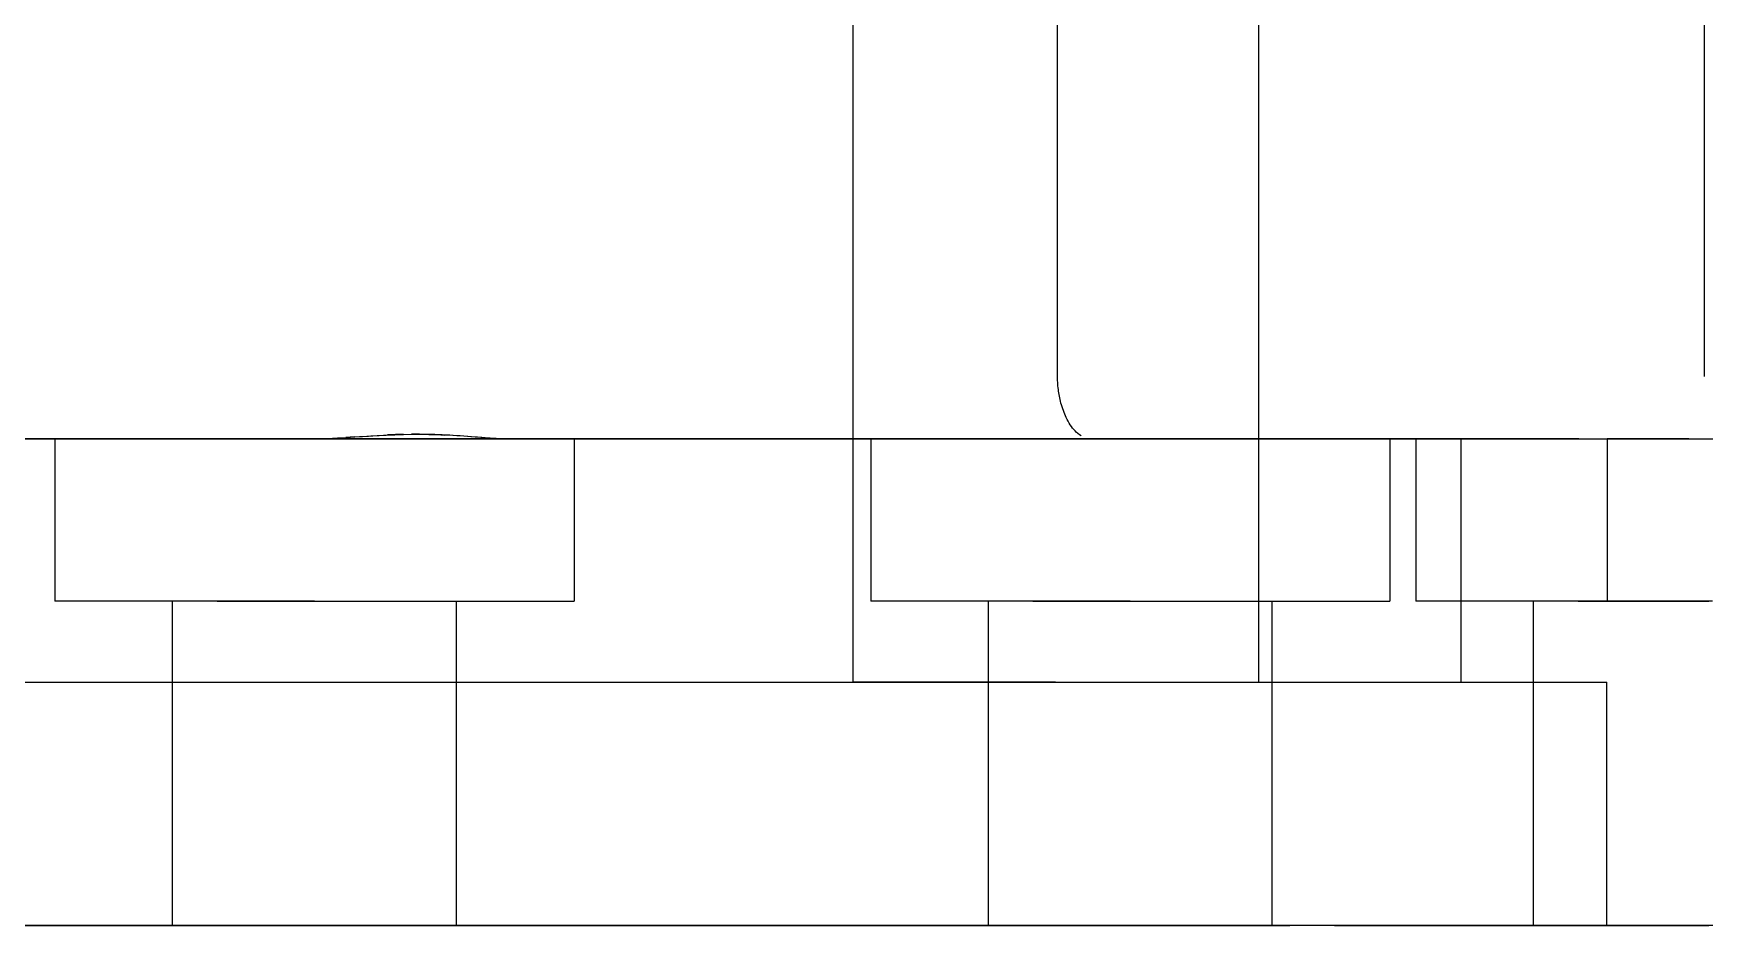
# Model space of a CAD drawing. Header units: millimetres. Extents: x -65 to 206, y -204 to 46.
# Drawn here: x 168.4 to 189, y -150 to -139 of the extents above; entities that cross this region are included whole.
import ezdxf

# ---------------------------------------------------------------- set-up
doc = ezdxf.new("R2010")
doc.units = ezdxf.units.MM
doc.layers.add('SIDE_YZ', color=7, linetype='Continuous')

msp = doc.modelspace()

# ---------------------------------------------------------------- linework, layer by layer
at = {"layer": 'SIDE_YZ'}
for p, q in [((178.5, -128), (178.5, -147)), ((183.5, -128), (183.5, -147)), ((189, -143.2), (189, -128)), ((181.022, -143.2), (181.022, -136)), ((181.022, -143.218), (181.022, -143.2)), ((181.023, -143.237), (181.022, -143.218)), ((181.023, -143.259), (181.023, -143.237)), ((181.024, -143.281), (181.023, -143.259)), ((181.026, -143.303), (181.024, -143.281)), ((181.027, -143.324), (181.026, -143.303)), ((181.029, -143.346), (181.027, -143.324)), ((181.032, -143.368), (181.029, -143.346)), ((181.034, -143.389), (181.032, -143.368)), ((181.037, -143.411), (181.034, -143.389)), ((189, -143.231), (189, -143.2)), ((181.04, -143.432), (181.037, -143.411)), ((181.044, -143.453), (181.04, -143.432)), ((181.048, -143.474), (181.044, -143.453)), ((181.052, -143.494), (181.048, -143.474)), ((181.056, -143.515), (181.052, -143.494)), ((181.061, -143.535), (181.056, -143.515)), ((181.066, -143.557), (181.061, -143.535)), ((181.073, -143.581), (181.066, -143.557)), ((181.08, -143.605), (181.073, -143.581)), ((181.087, -143.628), (181.08, -143.605)), ((181.095, -143.651), (181.087, -143.628)), ((181.104, -143.673), (181.095, -143.651)), ((181.112, -143.695), (181.104, -143.673)), ((181.121, -143.716), (181.112, -143.695)), ((181.131, -143.736), (181.121, -143.716)), ((181.142, -143.759), (181.131, -143.736)), ((181.154, -143.782), (181.142, -143.759)), ((181.167, -143.805), (181.154, -143.782)), ((129, -144), (191, -144)), ((172.912, -144), (165.265, -144)), ((165.265, -144), (171.768, -144)), ((168.133, -144), (169.108, -144)), ((168.667, -144), (168.663, -144)), ((168.663, -144), (168.664, -144)), ((168.663, -144), (168.664, -146)), ((168.67, -144), (168.664, -144)), ((168.664, -144), (168.664, -144)), ((168.664, -144), (168.668, -144)), ((168.664, -144), (168.671, -144)), ((168.664, -144), (168.664, -146)), ((168.676, -144), (168.667, -144)), ((168.668, -144), (168.678, -144)), ((168.681, -144), (168.67, -144)), ((168.671, -144), (168.682, -144)), ((168.691, -144), (168.676, -144)), ((168.678, -144), (168.692, -144)), ((168.697, -144), (168.681, -144)), ((168.682, -144), (168.698, -144)), ((168.71, -144), (168.691, -144)), ((168.692, -144), (168.712, -144)), ((168.718, -144), (168.697, -144)), ((168.698, -144), (168.719, -144)), ((168.734, -144), (168.71, -144)), ((168.736, -144), (168.712, -144)), ((168.743, -144), (168.718, -144)), ((168.719, -144), (168.746, -144)), ((168.763, -144), (168.734, -144)), ((168.736, -144), (168.766, -144)), ((168.774, -144), (168.743, -144)), ((168.746, -144), (168.777, -144)), ((168.797, -144), (168.763, -144)), ((168.766, -144), (168.801, -144)), ((168.81, -144), (168.774, -144)), ((168.777, -144), (168.813, -144)), ((168.836, -144), (168.797, -144)), ((168.801, -144), (168.84, -144)), ((168.851, -144), (168.81, -144)), ((168.813, -144), (168.854, -144)), ((168.879, -144), (168.836, -144)), ((168.84, -144), (168.884, -144)), ((168.896, -144), (168.851, -144)), ((168.854, -144), (168.899, -144)), ((168.928, -144), (168.879, -144)), ((168.884, -144), (168.933, -144)), ((168.946, -144), (168.896, -144)), ((168.899, -144), (168.95, -144)), ((168.981, -144), (168.928, -144)), ((168.987, -144), (168.933, -144)), ((169.001, -144), (168.946, -144)), ((168.95, -144), (169.005, -144)), ((169.039, -144), (168.981, -144)), ((169.045, -144), (168.987, -144)), ((169.061, -144), (169.001, -144)), ((169.005, -144), (169.064, -144)), ((169.101, -144), (169.039, -144)), ((169.108, -144), (169.045, -144)), ((169.124, -144), (169.061, -144)), ((169.064, -144), (169.128, -144)), ((169.167, -144), (169.101, -144)), ((169.108, -144), (169.175, -144)), ((169.108, -144), (170.069, -144)), ((169.193, -144), (169.124, -144)), ((169.196, -144), (169.128, -144)), ((169.238, -144), (169.167, -144)), ((169.175, -144), (169.246, -144)), ((169.265, -144), (169.193, -144)), ((169.196, -144), (169.269, -144)), ((169.313, -144), (169.238, -144)), ((169.322, -144), (169.246, -144)), ((169.342, -144), (169.265, -144)), ((169.269, -144), (169.345, -144)), ((169.392, -144), (169.313, -144)), ((169.402, -144), (169.322, -144)), ((169.422, -144), (169.342, -144)), ((169.345, -144), (169.426, -144)), ((169.474, -144), (169.392, -144)), ((169.485, -144), (169.402, -144)), ((169.507, -144), (169.422, -144)), ((169.426, -144), (169.51, -144)), ((169.561, -144), (169.474, -144)), ((169.572, -144), (169.485, -144)), ((169.595, -144), (169.507, -144)), ((169.51, -144), (169.599, -144)), ((169.651, -144), (169.561, -144)), ((169.663, -144), (169.572, -144)), ((169.687, -144), (169.595, -144)), ((169.599, -144), (169.69, -144)), ((169.651, -144), (169.745, -144)), ((169.663, -144), (169.758, -144)), ((169.687, -144), (169.782, -144)), ((169.69, -144), (169.786, -144)), ((169.745, -144), (169.842, -144)), ((169.856, -144), (169.758, -144)), ((169.782, -144), (169.881, -144)), ((169.786, -144), (169.884, -144)), ((169.842, -144), (169.943, -144)), ((169.957, -144), (169.856, -144)), ((169.881, -144), (169.982, -144)), ((169.884, -144), (169.986, -144)), ((169.943, -144), (170.046, -144)), ((170.061, -144), (169.957, -144)), ((169.982, -144), (170.087, -144)), ((169.986, -144), (170.09, -144)), ((170.046, -144), (170.152, -144)), ((170.167, -144), (170.061, -144)), ((170.069, -144), (171.014, -144)), ((170.087, -144), (170.195, -144)), ((170.09, -144), (170.198, -144)), ((170.152, -144), (170.261, -144)), ((170.277, -144), (170.167, -144)), ((170.195, -144), (170.305, -144)), ((170.198, -144), (170.308, -144)), ((170.261, -144), (170.373, -144)), ((170.389, -144), (170.277, -144)), ((170.305, -144), (170.418, -144)), ((170.308, -144), (170.42, -144)), ((170.373, -144), (170.487, -144)), ((170.389, -144), (170.504, -144)), ((170.418, -144), (170.533, -144)), ((170.42, -144), (170.535, -144)), ((170.487, -144), (170.603, -144)), ((170.62, -144), (170.504, -144)), ((170.533, -144), (170.65, -144)), ((170.535, -144), (170.652, -144)), ((170.603, -144), (170.721, -144)), ((170.739, -144), (170.62, -144)), ((170.65, -144), (170.769, -144)), ((170.652, -144), (170.771, -144)), ((170.721, -144), (170.841, -144)), ((170.859, -144), (170.739, -144)), ((170.769, -144), (170.89, -144)), ((170.771, -144), (170.892, -144)), ((170.841, -144), (170.962, -144)), ((170.981, -144), (170.859, -144)), ((170.89, -144), (171.012, -144)), ((170.892, -144), (171.014, -144)), ((170.962, -144), (171.085, -144)), ((171.105, -144), (170.981, -144)), ((171.012, -144), (171.136, -144)), ((171.014, -144), (171.942, -144)), ((171.014, -144), (171.137, -144)), ((171.085, -144), (171.209, -144)), ((171.105, -144), (171.229, -144)), ((171.136, -144), (171.261, -144)), ((171.137, -144), (171.262, -144)), ((171.209, -144), (171.334, -144)), ((171.355, -144), (171.229, -144)), ((171.261, -144), (171.386, -144)), ((171.262, -144), (171.387, -144)), ((171.334, -144), (171.46, -144)), ((171.481, -144), (171.355, -144)), ((171.386, -144), (171.513, -144)), ((171.387, -144), (171.514, -144)), ((171.46, -144), (171.587, -144)), ((171.608, -144), (171.481, -144)), ((171.513, -144), (171.64, -144)), ((171.514, -144), (171.64, -144)), ((171.587, -144), (171.714, -144)), ((171.736, -144), (171.608, -144)), ((171.64, -144), (171.768, -144)), ((171.64, -144), (171.768, -144)), ((171.714, -144), (171.841, -144)), ((171.863, -144), (171.736, -144)), ((171.768, -144), (171.854, -143.999)), ((171.768, -144), (171.863, -143.999)), ((171.841, -144), (171.969, -144)), ((171.854, -143.999), (171.94, -143.997)), ((171.863, -143.999), (171.974, -143.996)), ((171.863, -144), (171.99, -144)), ((171.94, -143.997), (172.043, -143.993)), ((171.942, -144), (172.85, -144)), ((171.969, -144), (172.096, -144)), ((171.974, -143.996), (172.085, -143.991)), ((172.117, -144), (171.99, -144)), ((172.043, -143.993), (172.147, -143.988)), ((172.085, -143.991), (172.196, -143.985)), ((172.096, -144), (172.223, -144)), ((172.243, -144), (172.117, -144)), ((172.147, -143.988), (172.25, -143.982)), ((172.196, -143.985), (172.307, -143.978)), ((172.223, -144), (172.349, -144)), ((172.369, -144), (172.243, -144)), ((172.353, -143.975), (172.25, -143.982)), ((172.307, -143.978), (172.417, -143.971)), ((172.349, -144), (172.474, -144)), ((172.353, -143.975), (172.456, -143.969)), ((172.494, -144), (172.369, -144)), ((172.417, -143.971), (172.527, -143.964)), ((172.456, -143.969), (172.558, -143.962)), ((172.474, -144), (172.599, -144)), ((172.618, -144), (172.494, -144)), ((172.527, -143.964), (172.637, -143.958)), ((172.558, -143.962), (172.66, -143.956)), ((172.599, -144), (172.722, -144)), ((172.741, -144), (172.618, -144)), ((172.637, -143.958), (172.746, -143.952)), ((172.66, -143.956), (172.762, -143.951)), ((172.722, -144), (172.844, -144)), ((172.741, -144), (172.862, -144)), ((172.746, -143.952), (172.853, -143.948)), ((172.862, -143.947), (172.762, -143.951)), ((172.844, -144), (172.965, -144)), ((172.85, -144), (173.739, -144)), ((172.853, -143.948), (172.96, -143.944)), ((172.962, -143.944), (172.862, -143.947)), ((172.982, -144), (172.862, -144)), ((173.056, -144), (172.912, -144)), ((172.96, -143.944), (173.066, -143.943)), ((172.962, -143.944), (173.06, -143.943)), ((172.965, -144), (173.083, -144)), ((173.1, -144), (172.982, -144)), ((173.213, -144), (173.056, -144)), ((173.157, -143.943), (173.06, -143.943)), ((173.066, -143.943), (173.17, -143.943)), ((173.083, -144), (173.2, -144)), ((173.216, -144), (173.1, -144)), ((173.253, -143.944), (173.157, -143.943)), ((173.17, -143.943), (173.272, -143.944)), ((173.2, -144), (173.315, -144)), ((173.382, -144), (173.213, -144)), ((173.33, -144), (173.216, -144)), ((173.347, -143.946), (173.253, -143.944)), ((173.272, -143.944), (173.372, -143.947)), ((173.315, -144), (173.427, -144)), ((173.33, -144), (173.442, -144)), ((173.439, -143.95), (173.347, -143.946)), ((173.372, -143.947), (173.471, -143.952)), ((173.563, -144), (173.382, -144)), ((173.427, -144), (173.537, -144)), ((173.53, -143.955), (173.439, -143.95)), ((173.551, -144), (173.442, -144)), ((173.567, -143.957), (173.471, -143.952)), ((173.618, -143.96), (173.53, -143.955)), ((173.537, -144), (173.644, -144)), ((173.658, -144), (173.551, -144)), ((173.756, -144), (173.563, -144)), ((173.661, -143.963), (173.567, -143.957)), ((173.705, -143.967), (173.618, -143.96)), ((173.644, -144), (173.749, -144)), ((173.761, -144), (173.658, -144)), ((173.753, -143.97), (173.661, -143.963)), ((173.789, -143.973), (173.705, -143.967)), ((173.739, -144), (174.606, -144)), ((173.749, -144), (173.85, -144)), ((173.842, -143.977), (173.753, -143.97)), ((173.96, -144), (173.756, -144)), ((173.862, -144), (173.761, -144)), ((173.871, -143.98), (173.789, -143.973)), ((173.928, -143.984), (173.842, -143.977)), ((173.85, -144), (173.948, -144)), ((173.862, -144), (173.96, -144)), ((173.951, -143.986), (173.871, -143.98)), ((174.011, -143.99), (173.928, -143.984)), ((173.948, -144), (174.043, -144)), ((174.028, -143.991), (173.951, -143.986)), ((174.175, -144), (173.96, -144)), ((174.054, -144), (173.96, -144)), ((174.092, -143.995), (174.011, -143.99)), ((174.103, -143.996), (174.028, -143.991)), ((174.043, -144), (174.135, -144)), ((174.054, -144), (174.145, -144)), ((174.17, -143.999), (174.092, -143.995)), ((174.175, -143.999), (174.103, -143.996)), ((174.135, -144), (174.223, -144)), ((174.232, -144), (174.145, -144)), ((174.208, -144), (174.17, -143.999)), ((174.245, -144), (174.175, -143.999)), ((174.402, -144), (174.175, -144)), ((174.245, -144), (174.208, -144)), ((174.223, -144), (174.307, -144)), ((174.316, -144), (174.232, -144)), ((181.442, -144), (174.245, -144)), ((174.245, -144), (174.328, -144)), ((174.328, -144), (174.245, -144)), ((174.307, -144), (174.387, -144)), ((174.395, -144), (174.316, -144)), ((174.328, -144), (174.407, -144)), ((174.408, -144), (174.328, -144)), ((174.387, -144), (174.463, -144)), ((174.471, -144), (174.395, -144)), ((174.638, -144), (174.402, -144)), ((174.407, -144), (174.482, -144)), ((174.483, -144), (174.408, -144)), ((174.463, -144), (174.536, -144)), ((174.542, -144), (174.471, -144)), ((174.482, -144), (174.553, -144)), ((174.554, -144), (174.483, -144)), ((174.536, -144), (174.603, -144)), ((174.61, -144), (174.542, -144)), ((174.553, -144), (174.62, -144)), ((174.621, -144), (174.554, -144)), ((174.603, -144), (174.667, -144)), ((174.606, -144), (175.449, -144)), ((174.673, -144), (174.61, -144)), ((174.62, -144), (174.682, -144)), ((174.683, -144), (174.621, -144)), ((174.638, -144), (174.885, -144)), ((174.667, -144), (174.726, -144)), ((174.731, -144), (174.673, -144)), ((174.682, -144), (174.74, -144)), ((174.741, -144), (174.683, -144)), ((174.726, -144), (174.781, -144)), ((174.785, -144), (174.731, -144)), ((174.74, -144), (174.793, -144)), ((174.795, -144), (174.741, -144)), ((174.781, -144), (174.831, -144)), ((174.835, -144), (174.785, -144)), ((174.793, -144), (174.842, -144)), ((174.843, -144), (174.795, -144)), ((174.831, -144), (174.876, -144)), ((174.835, -144), (174.88, -144)), ((174.842, -144), (174.886, -144)), ((174.887, -144), (174.843, -144)), ((174.876, -144), (174.917, -144)), ((174.88, -144), (174.92, -144)), ((174.885, -144), (175.142, -144)), ((174.886, -144), (174.925, -144)), ((174.927, -144), (174.887, -144)), ((174.917, -144), (174.952, -144)), ((174.92, -144), (174.955, -144)), ((174.925, -144), (174.96, -144)), ((174.927, -144), (174.961, -144)), ((174.952, -144), (174.983, -144)), ((174.985, -144), (174.955, -144)), ((174.96, -144), (174.989, -144)), ((174.99, -144), (174.961, -144)), ((174.983, -144), (175.009, -144)), ((175.011, -144), (174.985, -144)), ((174.989, -144), (175.014, -144)), ((175.015, -144), (174.99, -144)), ((175.009, -144), (175.03, -144)), ((175.031, -144), (175.011, -144)), ((175.014, -144), (175.034, -144)), ((175.034, -144), (175.015, -144)), ((175.03, -144), (175.046, -144)), ((175.046, -144), (175.031, -144)), ((175.034, -144), (175.048, -144)), ((175.049, -144), (175.034, -144)), ((175.057, -144), (175.046, -144)), ((175.046, -144), (175.056, -144)), ((175.048, -144), (175.058, -144)), ((175.058, -144), (175.049, -144)), ((175.056, -144), (175.062, -144)), ((175.062, -144), (175.057, -144)), ((175.058, -144), (175.063, -144)), ((175.063, -144), (175.058, -144)), ((175.063, -144), (175.062, -144)), ((175.062, -144), (175.063, -144)), ((175.063, -144), (175.063, -146)), ((175.063, -144), (175.063, -146)), ((175.142, -144), (175.407, -144)), ((175.407, -144), (175.682, -144)), ((175.449, -144), (176.268, -144)), ((175.682, -144), (175.965, -144)), ((175.965, -144), (176.256, -144)), ((176.256, -144), (176.554, -144)), ((176.268, -144), (177.062, -144)), ((176.554, -144), (176.86, -144)), ((176.86, -144), (177.172, -144)), ((177.062, -144), (177.828, -144)), ((177.172, -144), (177.49, -144)), ((177.49, -144), (177.813, -144)), ((177.813, -144), (178.142, -144)), ((177.828, -144), (178.567, -144)), ((178.142, -144), (178.475, -144)), ((178.475, -144), (178.812, -144)), ((178.567, -144), (179.276, -144)), ((178.726, -144), (178.721, -144)), ((178.721, -144), (178.721, -146)), ((178.736, -144), (178.726, -144)), ((178.751, -144), (178.736, -144)), ((178.771, -144), (178.751, -144)), ((178.797, -144), (178.771, -144)), ((178.827, -144), (178.797, -144)), ((178.812, -144), (179.153, -144)), ((178.862, -144), (178.827, -144)), ((178.901, -144), (178.862, -144)), ((178.946, -144), (178.901, -144)), ((178.995, -144), (178.946, -144)), ((179.049, -144), (178.995, -144)), ((179.108, -144), (179.049, -144)), ((179.17, -144), (179.108, -144)), ((179.153, -144), (179.496, -144)), ((179.238, -144), (179.17, -144)), ((179.309, -144), (179.238, -144)), ((179.276, -144), (179.954, -144)), ((179.385, -144), (179.309, -144)), ((179.464, -144), (179.385, -144)), ((179.548, -144), (179.464, -144)), ((179.496, -144), (179.842, -144)), ((179.635, -144), (179.548, -144)), ((179.635, -144), (179.726, -144)), ((179.726, -144), (179.82, -144)), ((179.82, -144), (179.918, -144)), ((179.842, -144), (180.19, -144)), ((179.918, -144), (180.019, -144)), ((179.954, -144), (180.601, -144)), ((180.019, -144), (180.123, -144)), ((180.123, -144), (180.229, -144)), ((180.539, -144), (180.19, -144)), ((180.229, -144), (180.339, -144)), ((180.339, -144), (180.451, -144)), ((180.451, -144), (180.565, -144)), ((180.889, -144), (180.539, -144)), ((180.565, -144), (180.681, -144)), ((180.601, -144), (181.215, -144)), ((180.681, -144), (180.799, -144)), ((180.799, -144), (180.919, -144)), ((181.238, -144), (180.889, -144)), ((180.919, -144), (181.041, -144)), ((181.041, -144), (181.164, -144)), ((181.164, -144), (181.288, -144)), ((181.181, -143.826), (181.167, -143.805)), ((181.195, -143.846), (181.181, -143.826)), ((181.209, -143.866), (181.195, -143.846)), ((181.224, -143.884), (181.209, -143.866)), ((181.215, -144), (181.796, -144)), ((181.239, -143.901), (181.224, -143.884)), ((181.588, -144), (181.238, -144)), ((181.255, -143.916), (181.239, -143.901)), ((181.273, -143.932), (181.255, -143.916)), ((181.293, -143.948), (181.273, -143.932)), ((181.288, -144), (181.413, -144)), ((181.314, -143.962), (181.293, -143.948)), ((181.413, -144), (181.539, -144)), ((181.442, -144), (189.088, -144)), ((181.539, -144), (181.666, -144)), ((181.937, -144), (181.588, -144)), ((181.666, -144), (181.793, -144)), ((181.793, -144), (181.92, -144)), ((181.796, -144), (182.342, -144)), ((181.92, -144), (182.048, -144)), ((182.284, -144), (181.937, -144)), ((182.048, -144), (182.175, -144)), ((182.175, -144), (182.301, -144)), ((182.629, -144), (182.284, -144)), ((182.301, -144), (182.427, -144)), ((182.342, -144), (182.853, -144)), ((182.427, -144), (182.552, -144)), ((182.552, -144), (182.677, -144)), ((182.971, -144), (182.629, -144)), ((182.677, -144), (182.8, -144)), ((182.8, -144), (182.921, -144)), ((182.853, -144), (183.328, -144)), ((182.921, -144), (183.041, -144)), ((183.311, -144), (182.971, -144)), ((183.041, -144), (183.16, -144)), ((183.16, -144), (183.276, -144)), ((183.276, -144), (183.39, -144)), ((183.647, -144), (183.311, -144)), ((183.328, -144), (183.766, -144)), ((183.39, -144), (183.502, -144)), ((183.502, -144), (183.611, -144)), ((183.611, -144), (183.718, -144)), ((183.978, -144), (183.647, -144)), ((183.718, -144), (183.822, -144)), ((183.766, -144), (184.167, -144)), ((183.822, -144), (183.923, -144)), ((183.923, -144), (184.02, -144)), ((184.305, -144), (183.978, -144)), ((184.02, -144), (184.115, -144)), ((184.115, -144), (184.205, -144)), ((184.167, -144), (184.529, -144)), ((184.205, -144), (184.293, -144)), ((184.293, -144), (184.376, -144)), ((184.627, -144), (184.305, -144)), ((184.376, -144), (184.456, -144)), ((184.456, -144), (184.531, -144)), ((184.529, -144), (184.852, -144)), ((184.531, -144), (184.603, -144)), ((184.603, -144), (184.67, -144)), ((184.943, -144), (184.627, -144)), ((184.67, -144), (184.733, -144)), ((184.733, -144), (184.791, -144)), ((184.791, -144), (184.845, -144)), ((184.845, -144), (184.895, -144)), ((184.852, -144), (185.136, -144)), ((184.895, -144), (184.939, -144)), ((184.939, -144), (184.979, -144)), ((185.252, -144), (184.943, -144)), ((184.979, -144), (185.014, -144)), ((185.014, -144), (185.044, -144)), ((185.044, -144), (185.069, -144)), ((185.069, -144), (185.089, -144)), ((185.089, -144), (185.105, -144)), ((185.105, -144), (185.115, -144)), ((185.115, -144), (185.12, -144)), ((185.12, -144), (185.12, -146)), ((185.136, -144), (185.381, -144)), ((185.555, -144), (185.252, -144)), ((185.381, -144), (185.585, -144)), ((185.446, -144), (185.441, -144)), ((185.441, -144), (185.441, -146)), ((185.456, -144), (185.446, -144)), ((185.471, -144), (185.456, -144)), ((185.491, -144), (185.471, -144)), ((185.517, -144), (185.491, -144)), ((185.547, -144), (185.517, -144)), ((185.582, -144), (185.547, -144)), ((185.851, -144), (185.555, -144)), ((185.621, -144), (185.582, -144)), ((185.585, -144), (185.749, -144)), ((185.666, -144), (185.621, -144)), ((185.715, -144), (185.666, -144)), ((185.769, -144), (185.715, -144)), ((185.749, -144), (185.872, -144)), ((185.828, -144), (185.769, -144)), ((185.89, -144), (185.828, -144)), ((186.139, -144), (185.851, -144)), ((185.872, -144), (185.954, -144)), ((185.958, -144), (185.89, -144)), ((185.954, -144), (185.995, -144)), ((186.029, -144), (185.958, -144)), ((185.995, -144), (185.995, -147)), ((186.105, -144), (186.029, -144)), ((186.184, -144), (186.105, -144)), ((186.419, -144), (186.139, -144)), ((186.268, -144), (186.184, -144)), ((186.355, -144), (186.268, -144)), ((186.355, -144), (186.446, -144)), ((186.69, -144), (186.419, -144)), ((186.446, -144), (186.54, -144)), ((186.54, -144), (186.638, -144)), ((186.638, -144), (186.739, -144)), ((186.953, -144), (186.69, -144)), ((186.739, -144), (186.843, -144)), ((186.843, -144), (186.949, -144)), ((186.949, -144), (187.059, -144)), ((187.206, -144), (186.953, -144)), ((187.059, -144), (187.171, -144)), ((187.171, -144), (187.285, -144)), ((187.449, -144), (187.206, -144)), ((187.285, -144), (187.401, -144)), ((187.401, -144), (187.519, -144)), ((187.449, -144), (187.682, -144)), ((187.519, -144), (187.639, -144)), ((187.639, -144), (187.761, -144)), ((187.682, -144), (187.904, -144)), ((187.761, -144), (187.884, -144)), ((187.806, -144), (187.801, -144)), ((187.801, -144), (187.801, -146)), ((187.816, -144), (187.806, -144)), ((187.831, -144), (187.816, -144)), ((187.851, -144), (187.831, -144)), ((187.876, -144), (187.851, -144)), ((187.906, -144), (187.876, -144)), ((187.884, -144), (188.008, -144)), ((187.904, -144), (188.116, -144)), ((187.941, -144), (187.906, -144)), ((187.981, -144), (187.941, -144)), ((188.026, -144), (187.981, -144)), ((188.008, -144), (188.133, -144)), ((188.075, -144), (188.026, -144)), ((188.129, -144), (188.075, -144)), ((188.116, -144), (188.316, -144)), ((188.187, -144), (188.129, -144)), ((188.133, -144), (188.259, -144)), ((188.25, -144), (188.187, -144)), ((188.317, -144), (188.25, -144)), ((188.259, -144), (188.386, -144)), ((188.316, -144), (188.504, -144)), ((188.389, -144), (188.317, -144)), ((188.386, -144), (188.513, -144)), ((188.465, -144), (188.389, -144)), ((188.544, -144), (188.465, -144)), ((188.504, -144), (188.681, -144)), ((188.513, -144), (188.64, -144)), ((188.628, -144), (188.544, -144)), ((188.715, -144), (188.628, -144)), ((188.64, -144), (188.767, -144)), ((188.681, -144), (188.846, -144)), ((188.806, -144), (188.715, -144)), ((188.767, -144), (188.895, -144)), ((188.806, -144), (188.9, -144)), ((188.846, -144), (188.998, -144)), ((188.895, -144), (189.021, -144)), ((188.9, -144), (188.998, -144)), ((188.998, -144), (189.138, -144)), ((188.998, -144), (189.099, -144)), ((168.669, -146), (168.664, -146)), ((168.679, -146), (168.669, -146)), ((168.694, -146), (168.679, -146)), ((168.714, -146), (168.694, -146)), ((168.739, -146), (168.714, -146)), ((168.769, -146), (168.739, -146)), ((168.804, -146), (168.769, -146)), ((168.844, -146), (168.804, -146)), ((168.889, -146), (168.844, -146)), ((168.938, -146), (168.889, -146)), ((168.992, -146), (168.938, -146)), ((169.05, -146), (168.992, -146)), ((169.113, -146), (169.05, -146)), ((169.181, -146), (169.113, -146)), ((169.252, -146), (169.181, -146)), ((169.328, -146), (169.252, -146)), ((169.407, -146), (169.328, -146)), ((169.491, -146), (169.407, -146)), ((169.578, -146), (169.491, -146)), ((169.669, -146), (169.578, -146)), ((169.763, -146), (169.669, -146)), ((169.861, -146), (169.763, -146)), ((169.962, -146), (169.861, -146)), ((170.066, -146), (169.962, -146)), ((170.172, -146), (170.066, -146)), ((170.114, -150), (170.114, -146)), ((170.116, -146), (170.114, -146)), ((170.122, -146), (170.116, -146)), ((170.13, -146), (170.122, -146)), ((170.141, -146), (170.13, -146)), ((170.155, -146), (170.141, -146)), ((170.171, -146), (170.155, -146)), ((170.19, -146), (170.171, -146)), ((170.282, -146), (170.172, -146)), ((170.212, -146), (170.19, -146)), ((170.237, -146), (170.212, -146)), ((170.264, -146), (170.237, -146)), ((170.293, -146), (170.264, -146)), ((170.393, -146), (170.282, -146)), ((170.325, -146), (170.293, -146)), ((170.359, -146), (170.325, -146)), ((170.396, -146), (170.359, -146)), ((170.508, -146), (170.393, -146)), ((170.435, -146), (170.396, -146)), ((170.477, -146), (170.435, -146)), ((170.52, -146), (170.477, -146)), ((170.624, -146), (170.508, -146)), ((170.566, -146), (170.52, -146)), ((170.614, -146), (170.566, -146)), ((170.663, -146), (170.614, -146)), ((170.742, -146), (170.624, -146)), ((170.663, -146), (170.715, -146)), ((170.715, -146), (170.768, -146)), ((170.862, -146), (170.742, -146)), ((170.768, -146), (170.823, -146)), ((170.823, -146), (170.88, -146)), ((170.984, -146), (170.862, -146)), ((170.88, -146), (170.938, -146)), ((170.938, -146), (170.998, -146)), ((171.107, -146), (170.984, -146)), ((170.998, -146), (171.059, -146)), ((171.059, -146), (171.122, -146)), ((171.231, -146), (171.107, -146)), ((171.122, -146), (171.185, -146)), ((171.185, -146), (171.25, -146)), ((171.356, -146), (171.231, -146)), ((171.25, -146), (171.316, -146)), ((171.316, -146), (171.382, -146)), ((171.482, -146), (171.356, -146)), ((171.382, -146), (171.45, -146)), ((171.45, -146), (171.518, -146)), ((171.609, -146), (171.482, -146)), ((171.518, -146), (171.586, -146)), ((171.586, -146), (171.655, -146)), ((171.736, -146), (171.609, -146)), ((171.655, -146), (171.724, -146)), ((171.724, -146), (171.794, -146)), ((171.863, -146), (171.736, -146)), ((171.794, -146), (171.863, -146)), ((171.863, -146), (171.99, -146)), ((171.863, -146), (171.933, -146)), ((171.933, -146), (172.002, -146)), ((171.99, -146), (172.117, -146)), ((172.002, -146), (172.071, -146)), ((172.071, -146), (172.14, -146)), ((172.117, -146), (172.244, -146)), ((172.14, -146), (172.209, -146)), ((172.209, -146), (172.277, -146)), ((172.244, -146), (172.37, -146)), ((172.277, -146), (172.344, -146)), ((172.344, -146), (172.411, -146)), ((172.37, -146), (172.495, -146)), ((172.411, -146), (172.476, -146)), ((172.476, -146), (172.541, -146)), ((172.495, -146), (172.619, -146)), ((172.541, -146), (172.605, -146)), ((172.605, -146), (172.667, -146)), ((172.619, -146), (172.743, -146)), ((172.667, -146), (172.728, -146)), ((172.728, -146), (172.788, -146)), ((172.743, -146), (172.864, -146)), ((172.788, -146), (172.846, -146)), ((172.846, -146), (172.903, -146)), ((172.864, -146), (172.984, -146)), ((172.903, -146), (172.958, -146)), ((172.958, -146), (173.012, -146)), ((172.984, -146), (173.102, -146)), ((173.012, -146), (173.063, -146)), ((173.063, -146), (173.113, -146)), ((173.102, -146), (173.219, -146)), ((173.113, -146), (173.161, -146)), ((173.161, -146), (173.206, -146)), ((173.206, -146), (173.25, -146)), ((173.219, -146), (173.333, -146)), ((173.25, -146), (173.291, -146)), ((173.291, -146), (173.33, -146)), ((173.33, -146), (173.367, -146)), ((173.333, -146), (173.445, -146)), ((173.367, -146), (173.401, -146)), ((173.401, -146), (173.433, -146)), ((173.433, -146), (173.463, -146)), ((173.445, -146), (173.554, -146)), ((173.463, -146), (173.49, -146)), ((173.49, -146), (173.514, -146)), ((173.514, -146), (173.536, -146)), ((173.536, -146), (173.555, -146)), ((173.554, -146), (173.661, -146)), ((173.555, -146), (173.571, -146)), ((173.571, -146), (173.585, -146)), ((173.585, -146), (173.596, -146)), ((173.596, -146), (173.605, -146)), ((173.605, -146), (173.61, -146)), ((173.61, -146), (173.613, -146)), ((173.613, -150), (173.613, -146)), ((173.661, -146), (173.765, -146)), ((173.765, -146), (173.865, -146)), ((173.865, -146), (173.963, -146)), ((173.963, -146), (174.057, -146)), ((174.057, -146), (174.148, -146)), ((174.148, -146), (174.236, -146)), ((174.236, -146), (174.319, -146)), ((174.319, -146), (174.399, -146)), ((174.399, -146), (174.474, -146)), ((174.474, -146), (174.546, -146)), ((174.546, -146), (174.613, -146)), ((174.613, -146), (174.676, -146)), ((174.676, -146), (174.734, -146)), ((174.734, -146), (174.788, -146)), ((174.788, -146), (174.838, -146)), ((174.838, -146), (174.882, -146)), ((174.882, -146), (174.922, -146)), ((174.922, -146), (174.957, -146)), ((174.957, -146), (174.987, -146)), ((174.987, -146), (175.012, -146)), ((175.012, -146), (175.032, -146)), ((175.032, -146), (175.047, -146)), ((175.047, -146), (175.057, -146)), ((175.057, -146), (175.063, -146)), ((178.726, -146), (178.721, -146)), ((178.736, -146), (178.726, -146)), ((178.751, -146), (178.736, -146)), ((178.771, -146), (178.751, -146)), ((178.797, -146), (178.771, -146)), ((178.827, -146), (178.797, -146)), ((178.862, -146), (178.827, -146)), ((178.901, -146), (178.862, -146)), ((178.946, -146), (178.901, -146)), ((178.995, -146), (178.946, -146)), ((179.049, -146), (178.995, -146)), ((179.108, -146), (179.049, -146)), ((179.17, -146), (179.108, -146)), ((179.238, -146), (179.17, -146)), ((179.309, -146), (179.238, -146)), ((179.385, -146), (179.309, -146)), ((179.464, -146), (179.385, -146)), ((179.548, -146), (179.464, -146)), ((179.635, -146), (179.548, -146)), ((179.726, -146), (179.635, -146)), ((179.82, -146), (179.726, -146)), ((179.918, -146), (179.82, -146)), ((180.019, -146), (179.918, -146)), ((180.123, -146), (180.019, -146)), ((180.229, -146), (180.123, -146)), ((180.171, -150), (180.171, -146)), ((180.173, -146), (180.171, -146)), ((180.179, -146), (180.173, -146)), ((180.187, -146), (180.179, -146)), ((180.198, -146), (180.187, -146)), ((180.212, -146), (180.198, -146)), ((180.228, -146), (180.212, -146)), ((180.248, -146), (180.228, -146)), ((180.339, -146), (180.229, -146)), ((180.269, -146), (180.248, -146)), ((180.294, -146), (180.269, -146)), ((180.321, -146), (180.294, -146)), ((180.35, -146), (180.321, -146)), ((180.451, -146), (180.339, -146)), ((180.382, -146), (180.35, -146)), ((180.416, -146), (180.382, -146)), ((180.453, -146), (180.416, -146)), ((180.565, -146), (180.451, -146)), ((180.492, -146), (180.453, -146)), ((180.534, -146), (180.492, -146)), ((180.577, -146), (180.534, -146)), ((180.681, -146), (180.565, -146)), ((180.623, -146), (180.577, -146)), ((180.671, -146), (180.623, -146)), ((180.72, -146), (180.671, -146)), ((180.799, -146), (180.681, -146)), ((180.72, -146), (180.772, -146)), ((180.772, -146), (180.825, -146)), ((180.919, -146), (180.799, -146)), ((180.825, -146), (180.88, -146)), ((180.88, -146), (180.937, -146)), ((181.041, -146), (180.919, -146)), ((180.937, -146), (180.996, -146)), ((180.996, -146), (181.055, -146)), ((181.164, -146), (181.041, -146)), ((181.055, -146), (181.117, -146)), ((181.117, -146), (181.179, -146)), ((181.288, -146), (181.164, -146)), ((181.179, -146), (181.243, -146)), ((181.243, -146), (181.307, -146)), ((181.413, -146), (181.288, -146)), ((181.307, -146), (181.373, -146)), ((181.373, -146), (181.439, -146)), ((181.539, -146), (181.413, -146)), ((181.439, -146), (181.507, -146)), ((181.507, -146), (181.575, -146)), ((181.666, -146), (181.539, -146)), ((181.575, -146), (181.643, -146)), ((181.643, -146), (181.712, -146)), ((181.793, -146), (181.666, -146)), ((181.712, -146), (181.781, -146)), ((181.781, -146), (181.851, -146)), ((181.92, -146), (181.793, -146)), ((181.851, -146), (181.92, -146)), ((181.92, -146), (182.048, -146)), ((181.92, -146), (181.99, -146)), ((181.99, -146), (182.059, -146)), ((182.048, -146), (182.175, -146)), ((182.059, -146), (182.129, -146)), ((182.129, -146), (182.198, -146)), ((182.175, -146), (182.301, -146)), ((182.198, -146), (182.266, -146)), ((182.266, -146), (182.334, -146)), ((182.301, -146), (182.427, -146)), ((182.334, -146), (182.401, -146)), ((182.401, -146), (182.468, -146)), ((182.427, -146), (182.552, -146)), ((182.468, -146), (182.533, -146)), ((182.533, -146), (182.598, -146)), ((182.552, -146), (182.677, -146)), ((182.598, -146), (182.662, -146)), ((182.662, -146), (182.724, -146)), ((182.677, -146), (182.8, -146)), ((182.724, -146), (182.785, -146)), ((182.785, -146), (182.845, -146)), ((182.8, -146), (182.921, -146)), ((182.845, -146), (182.903, -146)), ((182.903, -146), (182.96, -146)), ((182.921, -146), (183.041, -146)), ((182.96, -146), (183.015, -146)), ((183.015, -146), (183.069, -146)), ((183.041, -146), (183.16, -146)), ((183.069, -146), (183.12, -146)), ((183.12, -146), (183.17, -146)), ((183.16, -146), (183.276, -146)), ((183.17, -146), (183.218, -146)), ((183.218, -146), (183.263, -146)), ((183.263, -146), (183.307, -146)), ((183.276, -146), (183.39, -146)), ((183.307, -146), (183.348, -146)), ((183.348, -146), (183.387, -146)), ((183.387, -146), (183.424, -146)), ((183.39, -146), (183.502, -146)), ((183.424, -146), (183.459, -146)), ((183.459, -146), (183.49, -146)), ((183.49, -146), (183.52, -146)), ((183.502, -146), (183.611, -146)), ((183.52, -146), (183.547, -146)), ((183.547, -146), (183.571, -146)), ((183.571, -146), (183.593, -146)), ((183.593, -146), (183.612, -146)), ((183.611, -146), (183.718, -146)), ((183.612, -146), (183.629, -146)), ((183.629, -146), (183.642, -146)), ((183.642, -146), (183.653, -146)), ((183.653, -146), (183.662, -146)), ((183.662, -146), (183.667, -146)), ((183.667, -146), (183.67, -146)), ((183.67, -150), (183.67, -146)), ((183.718, -146), (183.822, -146)), ((183.822, -146), (183.923, -146)), ((183.923, -146), (184.02, -146)), ((184.02, -146), (184.115, -146)), ((184.115, -146), (184.205, -146)), ((184.205, -146), (184.293, -146)), ((184.293, -146), (184.376, -146)), ((184.376, -146), (184.456, -146)), ((184.456, -146), (184.531, -146)), ((184.531, -146), (184.603, -146)), ((184.603, -146), (184.67, -146)), ((184.67, -146), (184.733, -146)), ((184.733, -146), (184.791, -146)), ((184.791, -146), (184.845, -146)), ((184.845, -146), (184.895, -146)), ((184.895, -146), (184.939, -146)), ((184.939, -146), (184.979, -146)), ((184.979, -146), (185.014, -146)), ((185.014, -146), (185.044, -146)), ((185.044, -146), (185.069, -146)), ((185.069, -146), (185.089, -146)), ((185.089, -146), (185.105, -146)), ((185.105, -146), (185.115, -146)), ((185.115, -146), (185.12, -146)), ((185.446, -146), (185.441, -146)), ((185.456, -146), (185.446, -146)), ((185.471, -146), (185.456, -146)), ((185.491, -146), (185.471, -146)), ((185.517, -146), (185.491, -146)), ((185.547, -146), (185.517, -146)), ((185.582, -146), (185.547, -146)), ((185.621, -146), (185.582, -146)), ((185.666, -146), (185.621, -146)), ((185.715, -146), (185.666, -146)), ((185.769, -146), (185.715, -146)), ((185.828, -146), (185.769, -146)), ((185.89, -146), (185.828, -146)), ((185.958, -146), (185.89, -146)), ((186.029, -146), (185.958, -146)), ((186.105, -146), (186.029, -146)), ((186.184, -146), (186.105, -146)), ((186.268, -146), (186.184, -146)), ((186.355, -146), (186.268, -146)), ((186.446, -146), (186.355, -146)), ((186.54, -146), (186.446, -146)), ((186.638, -146), (186.54, -146)), ((186.739, -146), (186.638, -146)), ((186.843, -146), (186.739, -146)), ((186.949, -146), (186.843, -146)), ((186.891, -150), (186.891, -146)), ((186.893, -146), (186.891, -146)), ((186.899, -146), (186.893, -146)), ((186.907, -146), (186.899, -146)), ((186.918, -146), (186.907, -146)), ((186.932, -146), (186.918, -146)), ((186.948, -146), (186.932, -146)), ((186.968, -146), (186.948, -146)), ((187.059, -146), (186.949, -146)), ((186.989, -146), (186.968, -146)), ((187.014, -146), (186.989, -146)), ((187.041, -146), (187.014, -146)), ((187.07, -146), (187.041, -146)), ((187.171, -146), (187.059, -146)), ((187.102, -146), (187.07, -146)), ((187.136, -146), (187.102, -146)), ((187.173, -146), (187.136, -146)), ((187.285, -146), (187.171, -146)), ((187.212, -146), (187.173, -146)), ((187.254, -146), (187.212, -146)), ((187.297, -146), (187.254, -146)), ((187.401, -146), (187.285, -146)), ((187.343, -146), (187.297, -146)), ((187.391, -146), (187.343, -146)), ((187.44, -146), (187.391, -146)), ((187.519, -146), (187.401, -146)), ((187.44, -146), (187.492, -146)), ((187.492, -146), (187.545, -146)), ((187.639, -146), (187.519, -146)), ((187.545, -146), (187.6, -146)), ((187.6, -146), (187.657, -146)), ((187.761, -146), (187.639, -146)), ((187.657, -146), (187.716, -146)), ((187.716, -146), (187.775, -146)), ((187.884, -146), (187.761, -146)), ((187.775, -146), (187.836, -146)), ((187.806, -146), (187.801, -146)), ((187.816, -146), (187.806, -146)), ((187.831, -146), (187.816, -146)), ((187.851, -146), (187.831, -146)), ((187.836, -146), (187.899, -146)), ((187.876, -146), (187.851, -146)), ((187.906, -146), (187.876, -146)), ((188.008, -146), (187.884, -146)), ((187.899, -146), (187.963, -146)), ((187.941, -146), (187.906, -146)), ((187.981, -146), (187.941, -146)), ((187.963, -146), (188.027, -146)), ((188.026, -146), (187.981, -146)), ((188.133, -146), (188.008, -146)), ((188.075, -146), (188.026, -146)), ((188.027, -146), (188.093, -146)), ((188.129, -146), (188.075, -146)), ((188.093, -146), (188.159, -146)), ((188.187, -146), (188.129, -146)), ((188.259, -146), (188.133, -146)), ((188.159, -146), (188.227, -146)), ((188.25, -146), (188.187, -146)), ((188.227, -146), (188.295, -146)), ((188.317, -146), (188.25, -146)), ((188.386, -146), (188.259, -146)), ((188.295, -146), (188.363, -146)), ((188.389, -146), (188.317, -146)), ((188.363, -146), (188.432, -146)), ((188.513, -146), (188.386, -146)), ((188.465, -146), (188.389, -146)), ((188.432, -146), (188.501, -146)), ((188.544, -146), (188.465, -146)), ((188.501, -146), (188.571, -146)), ((188.64, -146), (188.513, -146)), ((188.628, -146), (188.544, -146)), ((188.571, -146), (188.64, -146)), ((188.715, -146), (188.628, -146)), ((188.64, -146), (188.767, -146)), ((188.64, -146), (188.71, -146)), ((188.71, -146), (188.779, -146)), ((188.806, -146), (188.715, -146)), ((188.767, -146), (188.895, -146)), ((188.779, -146), (188.849, -146)), ((188.9, -146), (188.806, -146)), ((188.849, -146), (188.917, -146)), ((188.895, -146), (189.021, -146)), ((188.998, -146), (188.9, -146)), ((188.917, -146), (188.986, -146)), ((188.986, -146), (189.054, -146)), ((189.099, -146), (188.998, -146)), ((167.639, -147), (168.696, -147)), ((168.133, -147), (169.108, -147)), ((168.696, -147), (169.739, -147)), ((169.108, -147), (170.069, -147)), ((169.739, -147), (170.766, -147)), ((170.069, -147), (171.014, -147)), ((170.766, -147), (171.777, -147)), ((171.014, -147), (171.942, -147)), ((171.777, -147), (172.768, -147)), ((171.942, -147), (172.85, -147)), ((172.768, -147), (173.74, -147)), ((172.85, -147), (173.739, -147)), ((173.739, -147), (174.606, -147)), ((173.74, -147), (174.69, -147)), ((174.606, -147), (175.449, -147)), ((174.69, -147), (175.617, -147)), ((175.449, -147), (176.268, -147)), ((175.617, -147), (176.519, -147)), ((176.268, -147), (177.062, -147)), ((176.519, -147), (177.395, -147)), ((177.062, -147), (177.828, -147)), ((177.395, -147), (178.243, -147)), ((177.828, -147), (178.567, -147)), ((178.243, -147), (179.063, -147)), ((178.504, -147), (178.5, -147)), ((178.512, -147), (178.504, -147)), ((178.524, -147), (178.512, -147)), ((178.54, -147), (178.524, -147)), ((178.56, -147), (178.54, -147)), ((178.583, -147), (178.56, -147)), ((178.567, -147), (179.276, -147)), ((178.61, -147), (178.583, -147)), ((178.641, -147), (178.61, -147)), ((178.676, -147), (178.641, -147)), ((178.715, -147), (178.676, -147)), ((178.757, -147), (178.715, -147)), ((178.803, -147), (178.757, -147)), ((178.852, -147), (178.803, -147)), ((178.904, -147), (178.852, -147)), ((178.96, -147), (178.904, -147)), ((179.019, -147), (178.96, -147)), ((179.081, -147), (179.019, -147)), ((179.063, -147), (179.852, -147)), ((179.147, -147), (179.081, -147)), ((179.215, -147), (179.147, -147)), ((179.286, -147), (179.215, -147)), ((179.276, -147), (179.954, -147)), ((179.359, -147), (179.286, -147)), ((179.436, -147), (179.359, -147)), ((179.514, -147), (179.436, -147)), ((179.596, -147), (179.514, -147)), ((179.679, -147), (179.596, -147)), ((179.764, -147), (179.679, -147)), ((179.852, -147), (179.764, -147)), ((179.852, -147), (180.61, -147)), ((179.941, -147), (179.852, -147)), ((180.032, -147), (179.941, -147)), ((179.954, -147), (180.601, -147)), ((180.124, -147), (180.032, -147)), ((180.218, -147), (180.124, -147)), ((180.313, -147), (180.218, -147)), ((180.409, -147), (180.313, -147)), ((180.506, -147), (180.409, -147)), ((180.604, -147), (180.506, -147)), ((180.601, -147), (181.215, -147)), ((180.702, -147), (180.604, -147)), ((180.61, -147), (181.335, -147)), ((180.801, -147), (180.702, -147)), ((180.901, -147), (180.801, -147)), ((181, -147), (180.901, -147)), ((181, -147), (181.099, -147)), ((181.099, -147), (181.199, -147)), ((181.199, -147), (181.298, -147)), ((181.215, -147), (181.796, -147)), ((181.298, -147), (181.396, -147)), ((181.335, -147), (182.027, -147)), ((181.396, -147), (181.494, -147)), ((181.494, -147), (181.591, -147)), ((181.591, -147), (181.687, -147)), ((181.687, -147), (181.782, -147)), ((181.782, -147), (181.876, -147)), ((181.796, -147), (182.342, -147)), ((181.876, -147), (181.968, -147)), ((181.968, -147), (182.059, -147)), ((182.027, -147), (182.684, -147)), ((182.059, -147), (182.148, -147)), ((182.148, -147), (182.236, -147)), ((182.236, -147), (182.321, -147)), ((182.321, -147), (182.404, -147)), ((182.342, -147), (182.853, -147)), ((182.404, -147), (182.486, -147)), ((182.486, -147), (182.564, -147)), ((182.564, -147), (182.641, -147)), ((182.641, -147), (182.714, -147)), ((182.684, -147), (183.305, -147)), ((182.714, -147), (182.785, -147)), ((182.785, -147), (182.853, -147)), ((182.853, -147), (183.328, -147)), ((182.853, -147), (182.919, -147)), ((182.919, -147), (182.981, -147)), ((182.981, -147), (183.04, -147)), ((183.04, -147), (183.096, -147)), ((183.096, -147), (183.148, -147)), ((183.148, -147), (183.197, -147)), ((183.197, -147), (183.243, -147)), ((183.243, -147), (183.285, -147)), ((183.285, -147), (183.324, -147)), ((183.305, -147), (183.889, -147)), ((183.324, -147), (183.359, -147)), ((183.328, -147), (183.766, -147)), ((183.359, -147), (183.39, -147)), ((183.39, -147), (183.417, -147)), ((183.417, -147), (183.44, -147)), ((183.44, -147), (183.46, -147)), ((183.46, -147), (183.476, -147)), ((183.476, -147), (183.488, -147)), ((183.488, -147), (183.496, -147)), ((183.496, -147), (183.5, -147)), ((183.766, -147), (184.167, -147)), ((183.889, -147), (184.436, -147)), ((184.167, -147), (184.529, -147)), ((184.436, -147), (184.943, -147)), ((184.529, -147), (184.852, -147)), ((184.852, -147), (185.136, -147)), ((184.943, -147), (185.412, -147)), ((185.136, -147), (185.381, -147)), ((185.381, -147), (185.585, -147)), ((185.412, -147), (185.84, -147)), ((185.585, -147), (185.749, -147)), ((185.749, -147), (185.872, -147)), ((185.84, -147), (186.227, -147)), ((185.872, -147), (185.954, -147)), ((185.954, -147), (185.995, -147)), ((186.227, -147), (186.573, -147)), ((186.573, -147), (186.876, -147)), ((186.876, -147), (187.138, -147)), ((187.138, -147), (187.356, -147)), ((187.356, -147), (187.531, -147)), ((187.531, -147), (187.663, -147)), ((187.663, -147), (187.751, -147)), ((187.751, -147), (187.795, -147)), ((187.795, -150), (187.795, -147)), ((191, -150), (129, -150)), ((167.639, -150), (168.696, -150)), ((168.696, -150), (169.739, -150)), ((169.739, -150), (170.766, -150)), ((170.116, -150), (170.114, -150)), ((170.122, -150), (170.116, -150)), ((170.13, -150), (170.122, -150)), ((170.141, -150), (170.13, -150)), ((170.155, -150), (170.141, -150)), ((170.171, -150), (170.155, -150)), ((170.19, -150), (170.171, -150)), ((170.212, -150), (170.19, -150)), ((170.237, -150), (170.212, -150)), ((170.264, -150), (170.237, -150)), ((170.293, -150), (170.264, -150)), ((170.325, -150), (170.293, -150)), ((170.359, -150), (170.325, -150)), ((170.396, -150), (170.359, -150)), ((170.435, -150), (170.396, -150)), ((170.477, -150), (170.435, -150)), ((170.52, -150), (170.477, -150)), ((170.566, -150), (170.52, -150)), ((170.614, -150), (170.566, -150)), ((170.614, -150), (170.663, -150)), ((170.663, -150), (170.715, -150)), ((170.715, -150), (170.768, -150)), ((170.766, -150), (171.777, -150)), ((170.768, -150), (170.823, -150)), ((170.823, -150), (170.88, -150)), ((170.88, -150), (170.938, -150)), ((170.938, -150), (170.998, -150)), ((170.998, -150), (171.059, -150)), ((171.059, -150), (171.122, -150)), ((171.122, -150), (171.185, -150)), ((171.185, -150), (171.25, -150)), ((171.25, -150), (171.316, -150)), ((171.316, -150), (171.382, -150)), ((171.382, -150), (171.45, -150)), ((171.45, -150), (171.518, -150)), ((171.518, -150), (171.586, -150)), ((171.586, -150), (171.655, -150)), ((171.655, -150), (171.724, -150)), ((171.724, -150), (171.794, -150)), ((171.777, -150), (172.768, -150)), ((171.794, -150), (171.863, -150)), ((171.863, -150), (171.933, -150)), ((171.933, -150), (172.002, -150)), ((172.002, -150), (172.071, -150)), ((172.071, -150), (172.14, -150)), ((172.14, -150), (172.209, -150)), ((172.209, -150), (172.277, -150)), ((172.277, -150), (172.344, -150)), ((172.344, -150), (172.411, -150)), ((172.411, -150), (172.476, -150)), ((172.476, -150), (172.541, -150)), ((172.605, -150), (172.541, -150)), ((172.667, -150), (172.605, -150)), ((172.728, -150), (172.667, -150)), ((172.788, -150), (172.728, -150)), ((172.768, -150), (173.74, -150)), ((172.846, -150), (172.788, -150)), ((172.903, -150), (172.846, -150)), ((172.903, -150), (172.958, -150)), ((172.958, -150), (173.012, -150)), ((173.063, -150), (173.012, -150)), ((173.113, -150), (173.063, -150)), ((173.161, -150), (173.113, -150)), ((173.206, -150), (173.161, -150)), ((173.25, -150), (173.206, -150)), ((173.291, -150), (173.25, -150)), ((173.291, -150), (173.33, -150)), ((173.33, -150), (173.367, -150)), ((173.401, -150), (173.367, -150)), ((173.433, -150), (173.401, -150)), ((173.463, -150), (173.433, -150)), ((173.49, -150), (173.463, -150)), ((173.49, -150), (173.514, -150)), ((173.514, -150), (173.536, -150)), ((173.536, -150), (173.555, -150)), ((173.555, -150), (173.571, -150)), ((173.571, -150), (173.585, -150)), ((173.585, -150), (173.596, -150)), ((173.596, -150), (173.605, -150)), ((173.605, -150), (173.61, -150)), ((173.61, -150), (173.613, -150)), ((173.74, -150), (174.69, -150)), ((174.69, -150), (175.617, -150)), ((175.617, -150), (176.519, -150)), ((176.519, -150), (177.395, -150)), ((177.395, -150), (178.243, -150)), ((178.243, -150), (179.063, -150)), ((179.063, -150), (179.852, -150)), ((179.852, -150), (180.61, -150)), ((180.173, -150), (180.171, -150)), ((180.179, -150), (180.173, -150)), ((180.187, -150), (180.179, -150)), ((180.198, -150), (180.187, -150)), ((180.212, -150), (180.198, -150)), ((180.228, -150), (180.212, -150)), ((180.248, -150), (180.228, -150)), ((180.269, -150), (180.248, -150)), ((180.294, -150), (180.269, -150)), ((180.321, -150), (180.294, -150)), ((180.35, -150), (180.321, -150)), ((180.382, -150), (180.35, -150)), ((180.416, -150), (180.382, -150)), ((180.453, -150), (180.416, -150)), ((180.492, -150), (180.453, -150)), ((180.534, -150), (180.492, -150)), ((180.577, -150), (180.534, -150)), ((180.623, -150), (180.577, -150)), ((180.61, -150), (181.335, -150)), ((180.671, -150), (180.623, -150)), ((180.72, -150), (180.671, -150)), ((180.72, -150), (180.772, -150)), ((180.772, -150), (180.825, -150)), ((180.825, -150), (180.88, -150)), ((180.88, -150), (180.937, -150)), ((180.937, -150), (180.996, -150)), ((180.996, -150), (181.055, -150)), ((181.055, -150), (181.117, -150)), ((181.117, -150), (181.179, -150)), ((181.179, -150), (181.243, -150)), ((181.243, -150), (181.307, -150)), ((181.307, -150), (181.373, -150)), ((181.335, -150), (182.027, -150)), ((181.373, -150), (181.439, -150)), ((181.439, -150), (181.507, -150)), ((181.507, -150), (181.575, -150)), ((181.575, -150), (181.643, -150)), ((181.643, -150), (181.712, -150)), ((181.712, -150), (181.781, -150)), ((181.781, -150), (181.851, -150)), ((181.851, -150), (181.92, -150)), ((181.92, -150), (181.99, -150)), ((181.99, -150), (182.059, -150)), ((182.027, -150), (182.684, -150)), ((182.059, -150), (182.129, -150)), ((182.129, -150), (182.198, -150)), ((182.198, -150), (182.266, -150)), ((182.266, -150), (182.334, -150)), ((182.334, -150), (182.401, -150)), ((182.401, -150), (182.468, -150)), ((182.468, -150), (182.533, -150)), ((182.533, -150), (182.598, -150)), ((182.598, -150), (182.662, -150)), ((182.662, -150), (182.724, -150)), ((182.684, -150), (183.305, -150)), ((182.724, -150), (182.785, -150)), ((182.785, -150), (182.845, -150)), ((182.845, -150), (182.903, -150)), ((182.903, -150), (182.96, -150)), ((182.96, -150), (183.015, -150)), ((183.015, -150), (183.069, -150)), ((183.069, -150), (183.12, -150)), ((183.12, -150), (183.17, -150)), ((183.17, -150), (183.218, -150)), ((183.218, -150), (183.263, -150)), ((183.263, -150), (183.307, -150)), ((183.305, -150), (183.889, -150)), ((183.307, -150), (183.348, -150)), ((183.348, -150), (183.387, -150)), ((183.387, -150), (183.424, -150)), ((183.424, -150), (183.459, -150)), ((183.459, -150), (183.49, -150)), ((183.49, -150), (183.52, -150)), ((183.52, -150), (183.547, -150)), ((183.547, -150), (183.571, -150)), ((183.571, -150), (183.593, -150)), ((183.593, -150), (183.612, -150)), ((183.612, -150), (183.629, -150)), ((183.629, -150), (183.642, -150)), ((183.642, -150), (183.653, -150)), ((183.653, -150), (183.662, -150)), ((183.662, -150), (183.667, -150)), ((183.667, -150), (183.67, -150)), ((184.436, -150), (183.889, -150)), ((184.436, -150), (184.943, -150)), ((184.943, -150), (185.412, -150)), ((185.412, -150), (185.84, -150)), ((185.84, -150), (186.227, -150)), ((186.227, -150), (186.573, -150)), ((186.573, -150), (186.876, -150)), ((186.876, -150), (187.138, -150)), ((186.893, -150), (186.891, -150)), ((186.899, -150), (186.893, -150)), ((186.907, -150), (186.899, -150)), ((186.918, -150), (186.907, -150)), ((186.932, -150), (186.918, -150)), ((186.948, -150), (186.932, -150)), ((186.968, -150), (186.948, -150)), ((186.989, -150), (186.968, -150)), ((187.014, -150), (186.989, -150)), ((187.041, -150), (187.014, -150)), ((187.07, -150), (187.041, -150)), ((187.102, -150), (187.07, -150)), ((187.136, -150), (187.102, -150)), ((187.173, -150), (187.136, -150)), ((187.138, -150), (187.356, -150)), ((187.212, -150), (187.173, -150)), ((187.254, -150), (187.212, -150)), ((187.297, -150), (187.254, -150)), ((187.343, -150), (187.297, -150)), ((187.391, -150), (187.343, -150)), ((187.356, -150), (187.531, -150)), ((187.44, -150), (187.391, -150)), ((187.44, -150), (187.492, -150)), ((187.492, -150), (187.545, -150)), ((187.663, -150), (187.531, -150)), ((187.545, -150), (187.6, -150)), ((187.6, -150), (187.657, -150)), ((187.657, -150), (187.716, -150)), ((187.751, -150), (187.663, -150)), ((187.716, -150), (187.775, -150)), ((187.751, -150), (187.795, -150)), ((187.775, -150), (187.836, -150)), ((187.836, -150), (187.899, -150)), ((187.899, -150), (187.963, -150)), ((187.963, -150), (188.027, -150)), ((188.027, -150), (188.093, -150)), ((188.093, -150), (188.159, -150)), ((188.159, -150), (188.227, -150)), ((188.227, -150), (188.295, -150)), ((188.295, -150), (188.363, -150)), ((188.363, -150), (188.432, -150)), ((188.432, -150), (188.501, -150)), ((188.501, -150), (188.571, -150)), ((188.571, -150), (188.64, -150)), ((188.64, -150), (188.71, -150)), ((188.71, -150), (188.779, -150)), ((188.779, -150), (188.849, -150)), ((188.849, -150), (188.917, -150)), ((188.917, -150), (188.986, -150)), ((188.986, -150), (189.054, -150))]:
    msp.add_line(p, q, dxfattribs=at)

doc.saveas('drawing.dxf')
